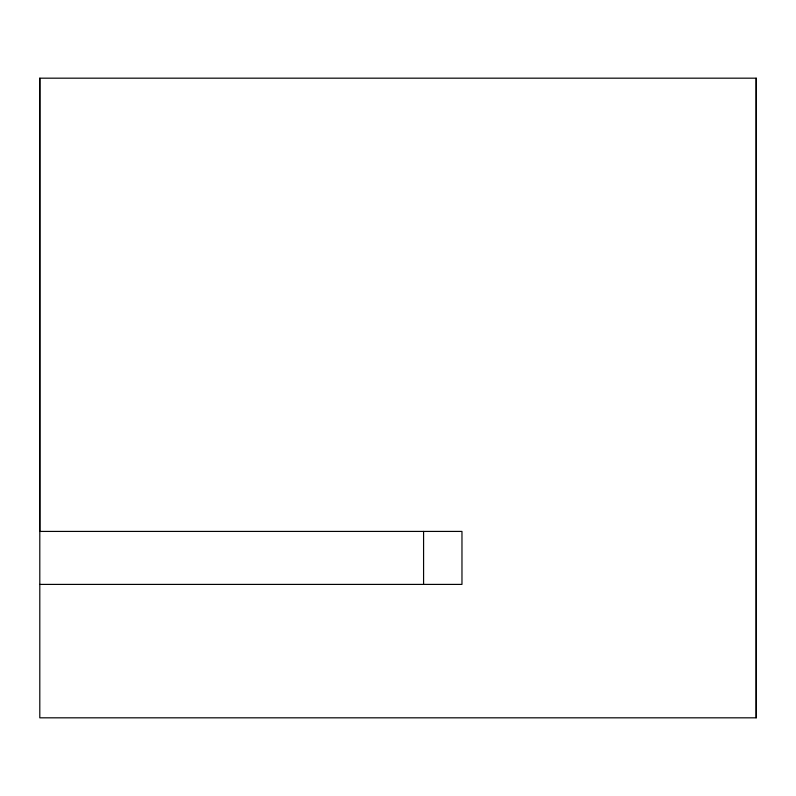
<?xml version="1.0" encoding="UTF-8"?>
<svg xmlns="http://www.w3.org/2000/svg" width="796" height="796" viewBox="0 0 796 796"><rect width="100%" height="100%" fill="white"/><g stroke="black" fill="none" stroke-linecap="round" stroke-linejoin="round"><path stroke-width="1.19" d="M39.8 78.177L39.8 717.823L756.2 717.823L756.2 78.177L39.8 78.177L39.8 531.42L461.969 531.42L461.969 584.403L39.8 584.403M756.2 717.823L756.2 78.177M423.581 531.42L423.581 584.403"/></g></svg>
